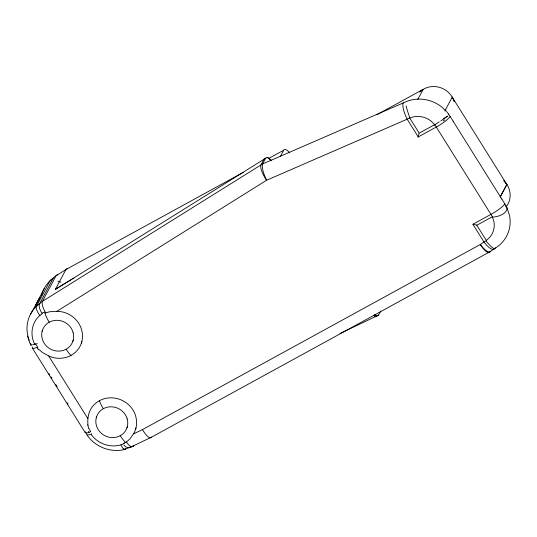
<?xml version="1.0" encoding="UTF-8"?>
<svg xmlns="http://www.w3.org/2000/svg" width="537" height="537" viewBox="0 0 537 537"><rect width="100%" height="100%" fill="white"/><g stroke="black" fill="none" stroke-linecap="round" stroke-linejoin="round"><path stroke-width="0.81" d="M120.234 435.702A13.881 4.121 61.3 0 0 125.799 442.461L129.887 438.998L133.74 433.493A24.695 23.145 28 0 0 136.458 419.806L135.686 416.054A24.695 23.145 28 0 0 117.784 398.736A24.695 23.145 28 0 0 94.21 404.616C88.927 409.724 87.209 417.424 87.934 424.539M42.134 331.336L42.463 330.221M73.22 340.082L72.898 341.196M81.852 341.478L81.356 343.183M96.244 417.826L96.573 416.712M127.336 426.573L127.007 427.687M135.968 427.969L135.465 429.667M44.202 288.47L35.348 306.077L40.087 297.082L30.569 314.105M271.467 160.63A13.942 4.142 61.3 0 0 267.352 157.549L266.996 157.495A13.841 4.108 61.3 0 0 265.62 158.254L55.291 289.53L65.91 269.561L243.241 172.39M265.62 158.254L262.606 163.919L42.463 301.331A13.888 13.016 28 0 0 39.604 303.781M280.294 156.636L283.711 150.219A13.888 4.121 61.3 0 1 289.718 152.77M417.611 99.728L423.169 89.451A20.654 19.359 28 0 0 419.921 91.934M444.804 111.038L452.208 97.116L506.854 184.473L500.236 196.925M340.008 333.511L377.766 315.508L378.639 314.977L380.746 311.017M500.202 196.911L506.854 184.473M55.291 289.53L55.68 289.161M133.27 445.891L151.629 437.105L489.778 251.84L495.49 247.973A34.522 32.361 28 0 0 509.465 215.196L506.962 207.752L501.88 199.052M443.528 118.758L447.086 116.388M72.012 279.213L59.983 286.355A33.422 6.102 -32 0 0 58.929 287.006L58.506 287.275A9.304 1.698 -32 0 0 55.64 289.161M72.938 278.676L73.878 278.132M268.258 158.684L283.711 150.219M376.84 114.723L423.116 89.37M452.208 97.116L452.154 97.15A20.654 19.359 28 0 1 454.148 101.627M133.525 433.876L142.439 429.627L480.286 244.503L483.991 242.006A13.881 2.537 -32 0 0 486.435 240.603L476.816 225.251L492.315 216.76L493.859 221.351A20.654 19.359 28 0 1 487.2 239.69A20.574 19.285 28 0 1 486.274 240.368M448.523 114.045A34.536 32.368 28 0 0 446.2 111.179L441.803 107.051A34.536 32.368 28 0 0 404.421 102.413L262.7 163.906A13.881 3.88 66.5 0 0 266.62 180.237L56.848 311.319L49.8 311.715L44.893 313.138A13.881 4.121 61.3 0 0 49.229 322.207M45.551 312.89L45.591 312.87A13.888 4.256 58 0 1 42.463 301.331L56.096 275.689L65.91 269.561A13.888 4.195 59.6 0 1 67.353 268.789M125.067 449.382C111.132 453.053 95.378 447.193 87.242 435.292M130.833 447.16L132.76 446.301A13.888 3.974 64.5 0 1 126.403 442.045M374.356 314.487A13.881 4.33 56 0 0 376.907 315.675L377.263 315.736A13.841 4.108 61.3 0 0 378.639 314.977M376.907 315.675L376.927 315.682A13.942 4.142 61.3 0 1 374.739 314.467M48.605 355.91L42.765 352.708L38.536 349.178M37.389 347.828L37.006 347.311A13.881 2.537 -32 0 1 32.448 347.077M448.523 114.045L453.141 121.14M453.1 121.208L501.847 199.113M409.738 118.039L419.196 133.156L434.695 124.665L431.171 121.154A20.648 19.352 28 0 0 409.738 118.039L409.624 117.838A13.881 2.537 -32 0 1 407.16 119.194L266.62 180.237A13.881 4.256 58 0 1 261.016 164.765L264.029 159.1A13.881 4.256 58 0 1 266.037 158.408M87.94 418.719L48.659 355.93L52.505 357.347A24.695 23.145 28 0 0 61.137 358.253L64.87 357.716A24.695 23.145 28 0 0 82.349 333.316L81.577 329.564A24.695 23.145 28 0 0 56.848 311.319M48.887 373.517L49.76 374.913M51.062 376.994L51.935 378.39M55.848 384.646L57.157 386.734M67.165 402.737L68.038 404.126M32.428 348.198L85.276 432.735M31.092 345.613L29.622 342.626L27.595 336.169M88.672 428.794L88.034 425.593M504.209 181.13A20.654 19.359 28 0 1 505.995 206.967M419.968 91.84A20.654 19.359 28 0 1 453.96 100.822M503.605 180.68A20.654 19.359 28 0 1 506.8 184.5M123.208 449.301A34.496 32.334 28 0 0 125.618 448.784A34.616 32.442 28 0 0 130.337 447.2L131.397 446.737A34.496 32.334 28 0 0 133.478 445.676M125.584 448.798A13.881 3.37 75.8 0 1 120.932 444.858A26.467 24.769 31.5 0 1 91.243 434.641M418.054 137.297A27.494 2.329 -74.5 0 1 419.035 133.371M434.863 124.564A13.888 4.121 61.3 0 0 436.299 127.034L490.952 214.384A13.881 4.121 61.3 0 0 492.489 216.673M450.187 116.422A13.881 2.537 -32 0 1 436.299 127.034L418.249 136.922L407.16 119.194A13.881 3.88 66.5 0 1 403.24 102.862M504.834 203.771A13.881 2.537 -32 0 1 490.952 214.384L472.902 224.278L483.991 242.006A13.881 4.33 56 0 0 494.496 248.718M476.822 225.151A27.494 9.23 13.8 0 1 472.949 224.184M490.791 251.222A13.881 4.33 56 0 1 480.286 244.503A13.881 4.121 61.3 0 0 489.778 251.84M151.629 437.105A13.888 4.054 62.9 0 1 142.439 429.627M103.346 408.697A13.881 4.121 61.3 0 1 99.385 400.723M377.068 315.863A13.881 3.974 64.5 0 1 373.537 315.4M41.443 295.82A34.536 32.374 28 0 1 53.304 278.032M52.015 279.804A13.881 4.618 46.4 0 0 50.095 280.703L36.462 306.345A13.881 4.618 46.4 0 0 39.866 315.454A26.414 24.615 30.4 0 0 34.972 321.488A26.367 24.561 30.7 0 0 32.307 329.147A26.34 24.595 30 0 0 34.912 344.72M31.535 345.157A34.536 32.374 28 0 1 30.575 343.385M29.206 340.29A34.536 32.374 28 0 1 39.657 303.68L53.244 278.132A13.888 13.016 28 0 1 56.096 275.689A13.881 4.256 58 0 1 57.821 274.937M57.821 281.193A13.693 2.168 22.4 0 1 60.869 282.16M439.206 121.872A13.841 0.752 -33.9 0 1 434.118 125.228M409.691 117.348A13.848 1.457 70.7 0 1 406.086 105.896M42.208 313.668A13.794 5.732 48.5 0 1 39.61 303.788M86.222 432.896A13.902 13.029 28 0 1 85.571 431.976M89.994 432.01A13.881 2.537 -32 0 1 85.343 431.97M90.719 431.782A14.908 10.74 46.8 0 1 89.397 428.774M88.565 431.271A8.397 0.571 63.7 0 1 89.041 432.258M38.295 349.399A14.324 11.156 46.2 0 1 37.12 348.003M34.717 343.365A8.384 1.994 52.6 0 1 37.926 347.298M495.362 247.812A13.848 3 54.4 0 1 486.321 241.335M505.23 205.215A13.794 7.176 -7.6 0 1 504.854 212.612A13.794 7.176 -7.6 0 1 492.429 217.176M447.965 115.905A13.868 0.383 -33.8 0 1 440.843 120.872M443.34 120.926A13.62 1.061 -37.8 0 1 444.851 119.832M39.892 315.481A26.528 24.662 27.4 0 1 42.201 313.709M45.021 312.091A9.74 5.028 -30 0 1 42.651 312.675M124.45 443.468A26.508 24.756 30.3 0 1 120.912 444.797M91.82 433.829A13.861 3.739 -38.1 0 1 86.329 433.842M71.032 355.4A13.881 4.121 61.3 0 1 66.125 349.211M37.248 343.613A13.875 0.98 -19 0 1 32.428 344.868M123.624 443.602A9.189 3.417 -24.5 0 1 124.96 442.387M267.352 157.556A13.881 3.88 66.5 0 1 270.99 160.818M133.888 446.086A9.693 5.336 11.7 0 1 133.532 446.596M130.679 446.797A13.808 7.068 83.8 0 1 124 445.207M87.907 425.613A30.817 27.937 -15.2 0 1 87.779 424.552M127.175 418.833L127.155 418.753A16.197 15.184 28 0 0 108.642 406.952A16.197 15.184 28 0 0 95.922 423.183L96.425 425.646A16.197 15.184 28 0 0 114.938 437.454A16.197 15.184 28 0 0 127.658 421.216L127.175 418.833M73.066 332.343L73.039 332.262A16.197 15.184 28 0 0 54.532 320.455A16.197 15.184 28 0 0 41.812 336.692L42.316 339.156A16.197 15.184 28 0 0 60.829 350.956A16.197 15.184 28 0 0 73.549 334.726L73.066 332.343"/></g></svg>
